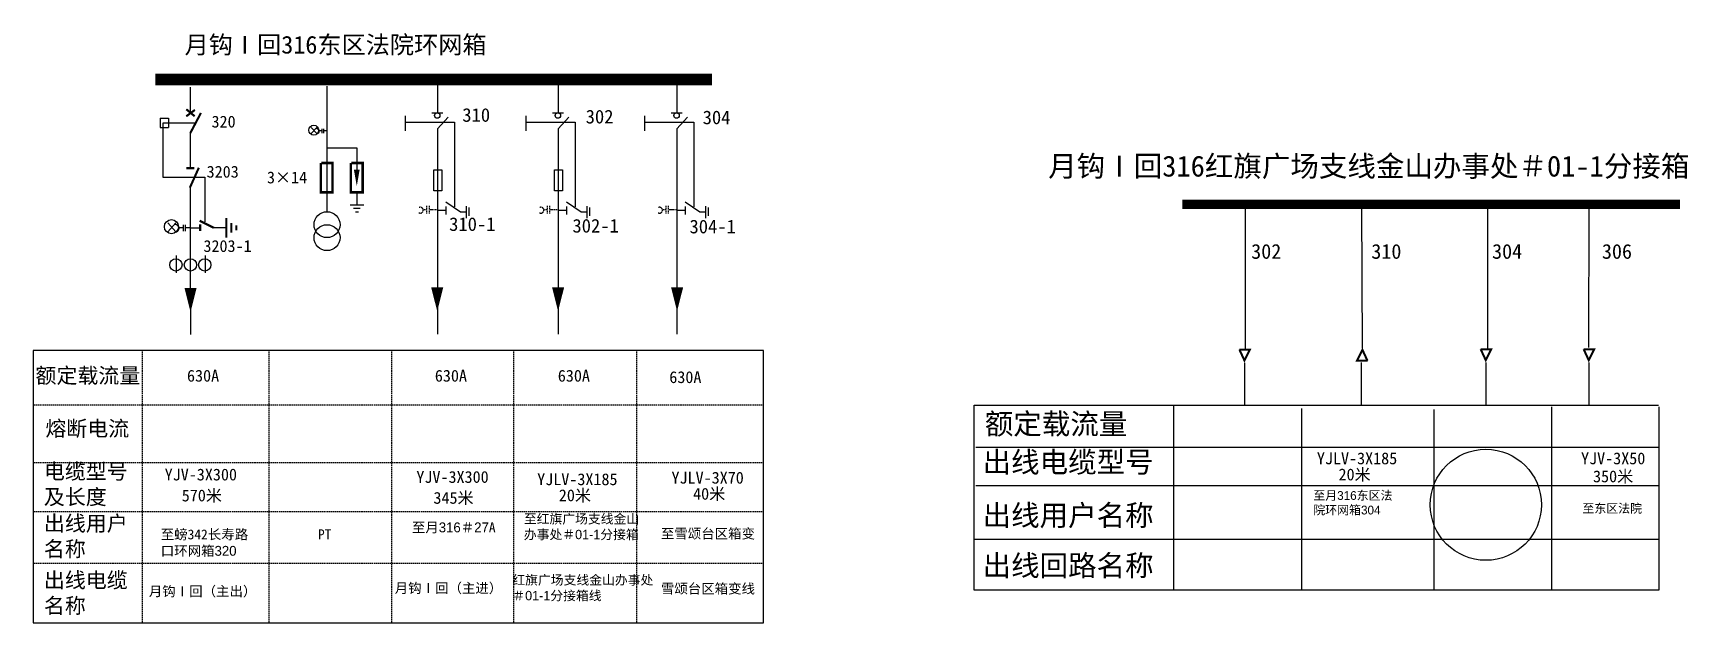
# Model space of a CAD drawing. Extents: x 856 to 1136, y -537 to -437.
import ezdxf

# ---------------------------------------------------------------- set-up
doc = ezdxf.new("R2010")
doc.units = 0
doc.header["$LTSCALE"] = 0.774411
for name, pattern in [('CENTER', [50.8, 31.75, -6.35, 6.35, -6.35]), ('DASHED', [0.45, 0.3, -0.15]), ('HIDDEN', [0.375, 0.25, -0.125])]:
    doc.linetypes.add(name, pattern=pattern)
doc.layers.get('0').update_dxf_attribs({"linetype": 'CONTINUOUS'})
doc.layers.add('1', color=7, linetype='CONTINUOUS')
doc.layers.add('F11', color=7, linetype='CONTINUOUS')
doc.styles.add('HZ', font='')
doc.styles.get("Standard").update_dxf_attribs({"font": '', "height": 2.5})
doc.styles.add('STYLE1', font='txt.shx', dxfattribs={"height": 2.6})
doc.styles.add('字体', font='simkai_0.ttf', dxfattribs={"height": 2.5})
doc.styles.get('HZ').set_extended_font_data('SimSun')
doc.styles.get('Standard').set_extended_font_data('SimSun')

# ---------------------------------------------------------------- blocks, each defined once
blk = doc.blocks.new('JD')
for points in [[(-2, 0.2), (-2, -0.2), (2, 0.2), (2, -0.2)], [(1, -1.2), (1, -0.8), (-1, -1.2), (-1, -0.8)], [(-0.5, -1.8), (-0.5, -2.2), (0.5, -1.8), (0.5, -2.2)]]:
    blk.add_trace(points)

msp = doc.modelspace()

# ---------------------------------------------------------------- linework, layer by layer
for p, q in [((882.25, -446.2), (882.25, -450.62)), ((905.36, -446.05), (905.36, -467.4)), ((877.13, -451.46), (878.57, -451.46)), ((877.13, -451.46), (877.13, -453.06)), ((877.13, -453.06), (878.57, -453.06)), ((877.58, -452.29), (877.58, -461.45)), ((882.97, -452.29), (877.58, -452.29)), ((878.57, -451.46), (878.57, -453.06)), ((882.25, -453.9), (882.25, -459.85)), ((905.34, -456.51), (910.44, -456.51)), ((910.44, -456.51), (910.44, -460.24)), ((877.58, -461.45), (884.69, -461.45)), ((884.69, -461.45), (884.69, -469.01)), ((882.25, -462.82), (882.25, -480.39)), ((910.44, -464.15), (910.44, -466.08)), ((1060.89, -466.25), (1060.88, -490.69)), ((1080.56, -466.4), (1080.66, -490.45)), ((1101.89, -466.4), (1101.9, -490.57)), ((1119.06, -466.4), (1119.01, -490.33)), ((882.25, -470.04), (883.91, -470.04)), ((886.08, -469.99), (888.34, -469.99)), ((879.86, -474.73), (879.86, -477.65)), ((884.74, -474.73), (884.74, -477.65)), ((882.26, -482.75), (882.26, -488.09)), ((1015.01, -531.45), (1015.01, -500.1)), ((1015.01, -500.1), (1130.88, -500.1)), ((1048.74, -500.1), (1048.74, -531.42)), ((1070.43, -500.64), (1070.43, -531.42)), ((1092.82, -500.83), (1092.82, -531.46)), ((1112.73, -500.37), (1112.73, -531.46)), ((1130.93, -500.37), (1130.93, -531.45)), ((1015.24, -507.23), (1130.88, -507.23)), ((1015.24, -513.72), (1130.88, -513.72)), ((1130.88, -522.85), (1015.01, -522.85)), ((1130.93, -531.45), (1015.01, -531.45))]:
    msp.add_line(p, q)
at = {"linetype": 'Continuous'}
for p, q in [((903.68, -453.05), (902.71, -454.09)), ((902.71, -453.05), (903.68, -454.09)), ((878.42, -469.21), (879.8, -470.7)), ((879.8, -469.21), (878.42, -470.7)), ((855.63, -490.81), (855.63, -536.98)), ((884.58, -490.81), (855.63, -490.81)), ((979.3, -490.81), (884.58, -490.81)), ((979.31, -536.98), (979.3, -490.81)), ((855.63, -536.98), (979.31, -536.98))]:
    msp.add_line(p, q, dxfattribs=at)
at = {"linetype": 'DASHED'}
for p, q in [((874.12, -490.7), (874.12, -536.98)), ((895.53, -490.7), (895.53, -536.98)), ((916.34, -490.7), (916.34, -536.98)), ((937, -490.7), (937, -536.98)), ((957.81, -490.7), (957.81, -536.98)), ((855.8, -500.04), (979.3, -500.04)), ((855.8, -509.78), (979.3, -509.78)), ((855.8, -518.1), (979.3, -518.1)), ((855.8, -526.83), (979.3, -526.83))]:
    msp.add_line(p, q, dxfattribs=at)
at = {"linetype": 'CENTER'}
for p, q in [((1060.75, -492.9), (1060.75, -500)), ((1080.49, -492.85), (1080.49, -499.95)), ((1101.61, -492.85), (1101.61, -499.95)), ((1119.05, -492.85), (1119.05, -499.95))]:
    msp.add_line(p, q, dxfattribs=at)
for points, const_width in [([(876.34, -444.91), (970.61, -444.91)], 2), ([(881.56, -451.16), (883.03, -450.06)], 0.36), ([(881.58, -449.96), (882.99, -451.14)], 0.36), ([(882.25, -453.99), (884.05, -450.58)], 0.36), ([(904.35, -459.06), (904.35, -464.03), (906.33, -464.03), (906.33, -459.06), (904.41, -459.06)], 0.42), ([(909.44, -459.06), (909.44, -464.03), (911.43, -464.03), (911.43, -459.06), (909.51, -459.06)], 0.42), ([(881.6, -459.94), (882.94, -459.94)], 0.36), ([(882.17, -463.26), (883.69, -459.87)], 0.36), ([(883.82, -468.84), (886.22, -470.04)], 0.36), ([(883.91, -469.48), (883.91, -470.59)], 0.36), ([(1081.61, -492.54), (1079.81, -492.54), (1080.73, -490.71), (1081.59, -492.57)], 0.354), ([(1059.87, -490.68), (1061.67, -490.68), (1060.75, -492.51), (1059.89, -490.65)], 0.354), ([(1100.73, -490.63), (1102.53, -490.63), (1101.61, -492.46), (1100.75, -490.6)], 0.354), ([(1118.17, -490.63), (1119.97, -490.63), (1119.05, -492.46), (1118.19, -490.6)], 0.354)]:
    msp.add_lwpolyline(points, dxfattribs=dict(const_width=const_width))
for points, format in [([(910.44, -460.18, 0.98, 0, 0), (910.44, -462.97, 0, 0, 0)], "xyseb"), ([(879.63, -469.4, -0.877934), (879.66, -470.86)], "xyb"), ([(924.06, -480.12, 2.05, 0, 0), (924.06, -484.18, 0, 0, 0)], "xyseb"), ([(944.53, -480.12, 2.05, 0, 0), (944.53, -484.18, 0, 0, 0)], "xyseb"), ([(964.68, -480.12, 2.05, 0, 0), (964.68, -484.18, 0, 0, 0)], "xyseb"), ([(882.29, -480.25, 2.05, 0, 0), (882.29, -484.32, 0, 0, 0)], "xyseb")]:
    msp.add_lwpolyline(points, format=format)
for points in [[(881.04, -470.02), (880.28, -470.02)], [(881.04, -469.51), (881.04, -470.61)], [(881.37, -469.51), (881.37, -470.61)], [(882.24, -470.02), (881.37, -470.02)]]:
    msp.add_lwpolyline(points)
at = {"linetype": 'Continuous'}
for centre, radius in [((903.16, -453.5), 0.83), ((879.05, -469.85), 1.19)]:
    msp.add_circle(centre, radius, dxfattribs=at)
for centre, radius in [((905.4, -469.51), 2.2), ((905.4, -471.71), 2.2), ((879.81, -476.32), 1.04), ((882.27, -476.32), 1.04), ((884.69, -476.32), 1.04)]:
    msp.add_circle(centre, radius)
at = {"color": 1, "linetype": 'Continuous'}
msp.add_circle((1101.63, -516.96), 9.41, dxfattribs=at)
at = {"layer": '1'}
for points in [[(903.56, -453.17, -0.877934), (903.58, -454.19)], [(903.57, -453.18, -0.877934), (903.59, -454.2)], [(879.63, -469.38, -0.877934), (879.66, -470.84)]]:
    msp.add_lwpolyline(points, format="xyb", dxfattribs=at)
for points in [[(904.55, -453.61), (904.02, -453.61)], [(904.55, -453.26), (904.55, -454.03)], [(904.78, -453.26), (904.78, -454.03)], [(905.39, -453.61), (904.78, -453.61)]]:
    msp.add_lwpolyline(points, dxfattribs=at)
at = {"layer": '1', "const_width": 1.56}
msp.add_lwpolyline([(1050.22, -466.05), (1134.49, -466.05)], dxfattribs=at)
at = {"layer": 'F11', "lineweight": -3}
for p, q in [((924.1, -445.75), (924.1, -450.51)), ((944.53, -445.75), (944.53, -450.51)), ((964.62, -445.75), (964.62, -450.51)), ((918.62, -451.05), (918.62, -453.59)), ((923.14, -450.55), (924.99, -450.55)), ((939.05, -451.05), (939.05, -453.59)), ((943.57, -450.55), (945.42, -450.55)), ((959.14, -451.05), (959.14, -453.59)), ((963.66, -450.55), (965.52, -450.55)), ((918.62, -452.16), (926.99, -452.16)), ((924.11, -453.25), (925.91, -451.28)), ((924.11, -453.25), (924.11, -488.07)), ((926.99, -452.17), (926.99, -466.47)), ((939.05, -452.16), (947.42, -452.16)), ((944.53, -453.25), (946.34, -451.28)), ((944.53, -453.25), (944.53, -488.07)), ((947.42, -452.17), (947.42, -466.47)), ((959.14, -452.16), (967.52, -452.16)), ((964.63, -453.25), (966.43, -451.28)), ((964.63, -453.25), (964.63, -488.07)), ((967.52, -452.17), (967.52, -466.47)), ((924.12, -467.04), (925.4, -467.04)), ((925.51, -465.66), (927.99, -467.31)), ((925.51, -466.43), (925.51, -467.81)), ((927.99, -467.31), (928.98, -467.31)), ((928.98, -466.38), (928.98, -468.41)), ((929.42, -466.6), (929.42, -468.03)), ((944.55, -467.04), (945.82, -467.04)), ((945.93, -465.66), (948.42, -467.31)), ((945.93, -466.43), (945.93, -467.81)), ((948.42, -467.31), (949.41, -467.31)), ((949.41, -466.38), (949.41, -468.41)), ((949.85, -466.6), (949.85, -468.03)), ((964.65, -467.04), (965.92, -467.04)), ((966.03, -465.66), (968.52, -467.31)), ((966.03, -466.43), (966.03, -467.81)), ((968.52, -467.31), (969.5, -467.31)), ((969.51, -466.38), (969.51, -468.41)), ((969.95, -466.6), (969.95, -468.03))]:
    msp.add_line(p, q, dxfattribs=at)
at = {"layer": 'F11', "linetype": 'HIDDEN', "lineweight": -3}
for p, q in [((922.27, -467.01), (921.64, -467.01)), ((922.27, -466.34), (922.27, -467.63)), ((922.67, -466.34), (922.67, -467.63)), ((924.19, -467.01), (922.76, -467.01)), ((942.7, -467.01), (942.07, -467.01)), ((942.7, -466.34), (942.7, -467.63)), ((943.1, -466.34), (943.1, -467.63)), ((944.62, -467.01), (943.19, -467.01)), ((962.79, -467.01), (962.16, -467.01)), ((962.79, -466.34), (962.79, -467.63)), ((963.19, -466.34), (963.19, -467.63)), ((964.71, -467.01), (963.28, -467.01))]:
    msp.add_line(p, q, dxfattribs=at)
at = {"layer": 'F11', "lineweight": -3}
for points in [[(923.51, -460.22), (924.82, -460.22), (924.82, -463.79), (923.51, -463.79)], [(943.93, -460.22), (945.25, -460.22), (945.25, -463.79), (943.93, -463.79)]]:
    msp.add_lwpolyline(points, close=True, dxfattribs=at)
for centre in [(924.07, -451.02), (944.49, -451.02), (964.59, -451.02)]:
    msp.add_circle(centre, 0.459, dxfattribs=at)
at = {"layer": 'F11', "linetype": 'HIDDEN', "lineweight": -3}
for centre in [(921.2, -467.06), (941.63, -467.06), (961.72, -467.06)]:
    msp.add_arc(centre, 0.492, 242.566, 111.7046, dxfattribs=at)

# ---------------------------------------------------------------- block references
at = {"xscale": 0.5879999999770007, "yscale": 0.5879999998956009, "zscale": 0.588}
msp.add_blockref('JD', (910.47, -466.17), dxfattribs=at)
at = {"xscale": 0.8399999998509884, "yscale": 0.8399999998509884, "zscale": 0.84, "rotation": 90}
msp.add_blockref('JD', (888.37, -470.05), dxfattribs=at)

# ---------------------------------------------------------------- texts
at = {"style": 'HZ'}
for s, height, p in [('月钩Ⅰ回316东区法院环网箱', 3, (881.28, -440.52)), ('月钩Ⅰ回316红旗广场支线金山办事处＃01-1分接箱', 3.5392, (1027.52, -461.36)), ('额定载流量', 3.539, (1016.78, -505.02)), ('出线电缆型号', 3.539, (1016.41, -511.5)), ('出线用户名称', 3.539, (1016.41, -520.52)), ('出线回路名称', 3.539, (1016.41, -529.02))]:
    msp.add_text(s, height=height, dxfattribs=at).set_placement(p)
for s, p in [('320', (885.84, -453.05)), ('3203', (885.01, -461.54)), ('3×14', (895.23, -462.51)), ('3203-1', (884.47, -474.13)), ('630A', (881.69, -496.1)), ('630A', (923.66, -496.1)), ('630A', (944.48, -496.1)), ('630A', (963.36, -496.34)), ('YJLV-3X185', (1073.02, -510.1)), ('YJV-3X50', (1117.75, -510.1)), ('YJV-3X300', (877.91, -512.84)), ('YJV-3X300', (920.53, -513.25)), ('YJLV-3X185', (940.99, -513.64)), ('YJLV-3X70', (963.73, -513.38)), ('20米', (1076.68, -512.83)), ('350米', (1119.78, -513.15)), ('570米', (880.8, -516.39)), ('345米', (923.42, -516.79)), ('20米', (944.65, -516.36)), ('40米', (967.39, -516.1))]:
    msp.add_text(s, height=2).set_placement(p)
at = {"linetype": 'Continuous'}
for s, p in [('302', (1061.89, -475.29)), ('310', (1082.23, -475.29)), ('304', (1102.68, -475.29)), ('306', (1121.28, -475.29))]:
    msp.add_text(s, height=2.5, dxfattribs=at).set_placement(p)
at = {"linetype": 'DASHED', "attachment_point": 1, "style": 'STYLE1'}
for s, insert, char_height, width in [('{\\f\uffbfﾬￌﾣﾤ_GB2312|b0|i0|c134|p49;额定载流量}', (856.04, -493.76), 2.6, 28.7366), ('{\\f\uffbfﾬￌﾣﾤ_GB2312|b0|i0|c134|p49;熔断电流}', (857.71, -502.74), 2.6, 28.7366), ('{\\f\uffbfﾬￌﾣﾤ_GB2312|b0|i0|c134|p49;电缆型号及长度}', (857.46, -510), 2.6, 14.4991), ('{\\f\uffbfﾬￌﾣﾤ_GB2312|b0|i0|c134|p49;至红旗广场支线金山办事处＃01-1分接箱}', (938.73, -518.55), 1.5913, 21.2086), ('{\\f\uffbfﾬￌﾣﾤ_GB2312|b0|i0|c134|p49;出线用户名称}', (857.46, -518.81), 2.6, 14.4991), ('{\\fSimSun|b0|i0|c134|p2;至螃342长寿路口环网箱\\f\uffbfﾬￌﾣﾤ_GB2312|b0|i0|c134|p49;320}', (877.25, -521.15), 1.6688, 16.6458), ('{\\fSimSun|b0|i0|c134|p2;PT}', (903.87, -521.13), 1.6688, 18.229), ('{\\fSimSun|b0|i0|c134|p2;至月\\f\uffbfﾬￌﾣﾤ_GB2312|b0|i0|c134|p49;316\\fSimSun|b0|i0|c134|p2;＃\\f\uffbfﾬￌﾣﾤ_GB2312|b0|i0|c134|p49;27\\fSimSun|b0|i0|c134|p2;A}', (919.77, -519.96), 1.66884, 14.8913), ('{\\f\uffbfﾬￌﾣﾤ_GB2312|b0|i0|c134|p49;至雪颂台区箱变}', (961.94, -521.01), 1.6688, 17.6953), ('{\\f\uffbfﾬￌﾣﾤ_GB2312|b0|i0|c134|p49;出线电缆名称}', (857.46, -528.42), 2.6, 14.4991), ('{\\fSimSun|b0|i0|c134|p2;红旗广场支线金山办事处＃\\f\uffbfﾬￌﾣﾤ_GB2312|b0|i0|c134|p49;01-1\\fSimSun|b0|i0|c134|p2;分接箱线}', (936.78, -528.9), 1.5913, 24.5717), ('{\\fSimSun|b0|i0|c134|p2;月钩Ⅰ回（主出）}', (875.23, -530.78), 1.6688, 18.229), ('{\\fSimSun|b0|i0|c134|p2;月钩Ⅰ回（主进）}', (916.87, -530.24), 1.6688, 18.229), ('{\\f\uffbfﾬￌﾣﾤ_GB2312|b0|i0|c134|p49;雪颂台区箱变线}', (961.94, -530.33), 1.6688, 17.6953)]:
    msp.add_mtext(s, dxfattribs=dict(at, insert=insert, char_height=char_height, width=width))
at = {"linetype": 'Continuous', "width": 15.0311, "attachment_point": 1, "style": '字体'}
for s, insert, char_height in [('{\\fSimSun|b0|i0|c134|p2;至月\\f\uffbfﾬￌﾣﾤ_GB2312|b0|i0|c134|p49;316\\fSimSun|b0|i0|c134|p2;东区法院环网箱\\f\uffbfﾬￌﾣﾤ_GB2312|b0|i0|c134|p49;304}', (1072.41, -514.65), 1.48111), ('{\\f\uffbfﾬￌﾣﾤ_GB2312|b0|i0|c134|p49;至东区法院}', (1117.98, -516.84), 1.4811)]:
    msp.add_mtext(s, dxfattribs=dict(at, insert=insert, char_height=char_height))
at = {"layer": 'F11', "lineweight": -3, "char_height": 2.3079, "width": 19.4417, "attachment_point": 1}
for s, insert in [('\\pl2.30793;310', (926, -449.77)), ('\\pl2.30793;302', (946.89, -450.05)), ('\\pl2.30793;304', (966.7, -450.18)), ('\\pl2.30793;310-1', (923.77, -468.26)), ('\\pl2.30793;302-1', (944.65, -468.54)), ('\\pl2.30793;304-1', (964.47, -468.67))]:
    msp.add_mtext(s, dxfattribs=dict(at, insert=insert))

doc.saveas('drawing.dxf')
